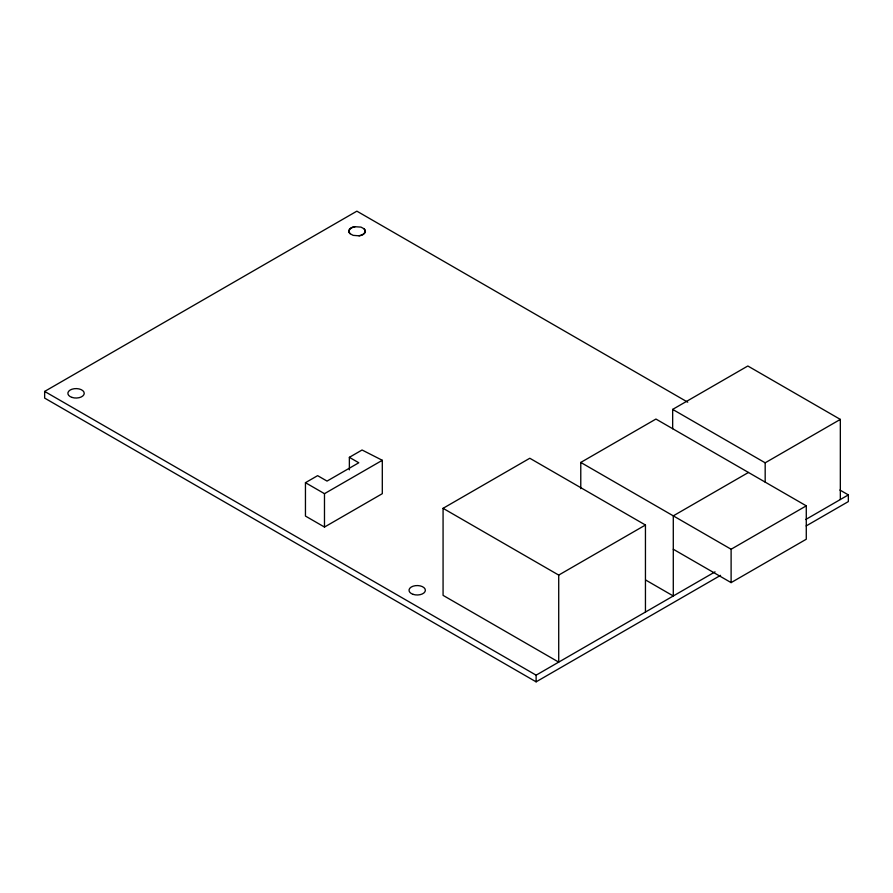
<?xml version="1.0" encoding="UTF-8"?>
<svg xmlns="http://www.w3.org/2000/svg" width="893" height="893" viewBox="0 0 893 893"><rect width="100%" height="100%" fill="white"/><g stroke="black" fill="none" stroke-linecap="round" stroke-linejoin="round"><path stroke-width="1.34" d="M720.562 575.36L536.124 681.839L44.65 398.099L44.65 391.424L356.876 211.161L687.744 402.185M349.364 457.328L362.067 449.994L382.304 460.297L382.304 493.673L324.483 527.06L305.451 516.065L305.451 482.689L317.618 475.656L327.039 481.093L358.785 462.764L349.364 457.328L349.364 469.852M305.451 482.689L324.483 493.673L382.304 460.297M443.073 508.318L558.717 575.092L558.717 662.126L443.073 595.363L443.073 508.318L529.806 458.254L645.449 525.017L645.449 612.051M580.774 488.694L580.774 462.44L655.942 419.051L806.279 505.84L806.279 539.227L731.11 582.616L673.289 549.24M672.663 428.729L672.663 409.396L747.832 365.996L840.335 419.409L840.335 499.533M558.717 575.092L645.449 525.017M748.457 472.464L673.289 515.853L673.289 595.977L645.661 580.015M672.663 409.396L765.178 462.808L840.335 419.409M580.774 462.44L731.11 549.24L806.279 505.84M44.65 391.424L536.124 675.164L715.047 571.866M805.743 519.503L848.35 494.901L848.35 501.576L806.156 525.944M355.124 226.722L360.962 227.101L364.322 228.921A8.182 4.722 0 0 1 359.354 235.841L353.148 235.361L349.799 233.542A8.182 4.722 0 0 1 354.767 226.621L355.124 226.722A8.182 4.722 0 0 0 350.156 233.642M839.9 490.023L848.35 494.901M765.178 462.808L765.178 482.142M731.11 549.24L731.11 582.616M536.124 675.164L536.124 681.839M324.483 493.673L324.483 527.06M363.964 228.82A8.182 4.722 0 0 1 358.997 235.741M71.965 397.407A8.182 4.722 0 0 0 84.232 393.322A8.182 4.722 0 0 0 71.965 389.225A8.182 4.722 0 0 0 71.965 397.407M413.102 594.358A8.182 4.722 0 0 0 425.369 590.273A8.182 4.722 0 0 0 413.102 586.188A8.182 4.722 0 0 0 413.102 594.358"/></g></svg>
